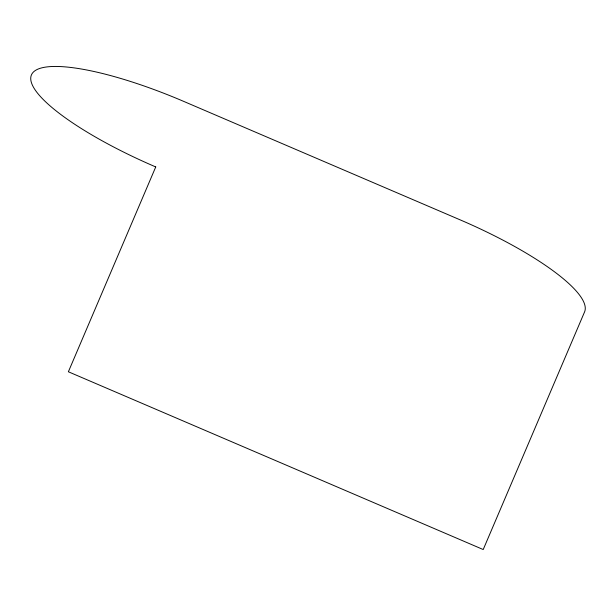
<?xml version="1.0" encoding="UTF-8"?>
<svg xmlns="http://www.w3.org/2000/svg" width="616" height="616" viewBox="0 0 616 616"><rect width="100%" height="100%" fill="white"/><g stroke="black" fill="none" stroke-linecap="round" stroke-linejoin="round"><path stroke-width="0.92" d="M155.74 166.936L68.376 371.771L483.213 549.541L584.561 311.935A150.443 35.628 23.2 0 0 460.26 219.904L183.699 101.386A150.443 35.628 23.2 0 0 31.439 74.906A150.443 35.628 23.2 0 0 155.74 166.936"/></g></svg>
